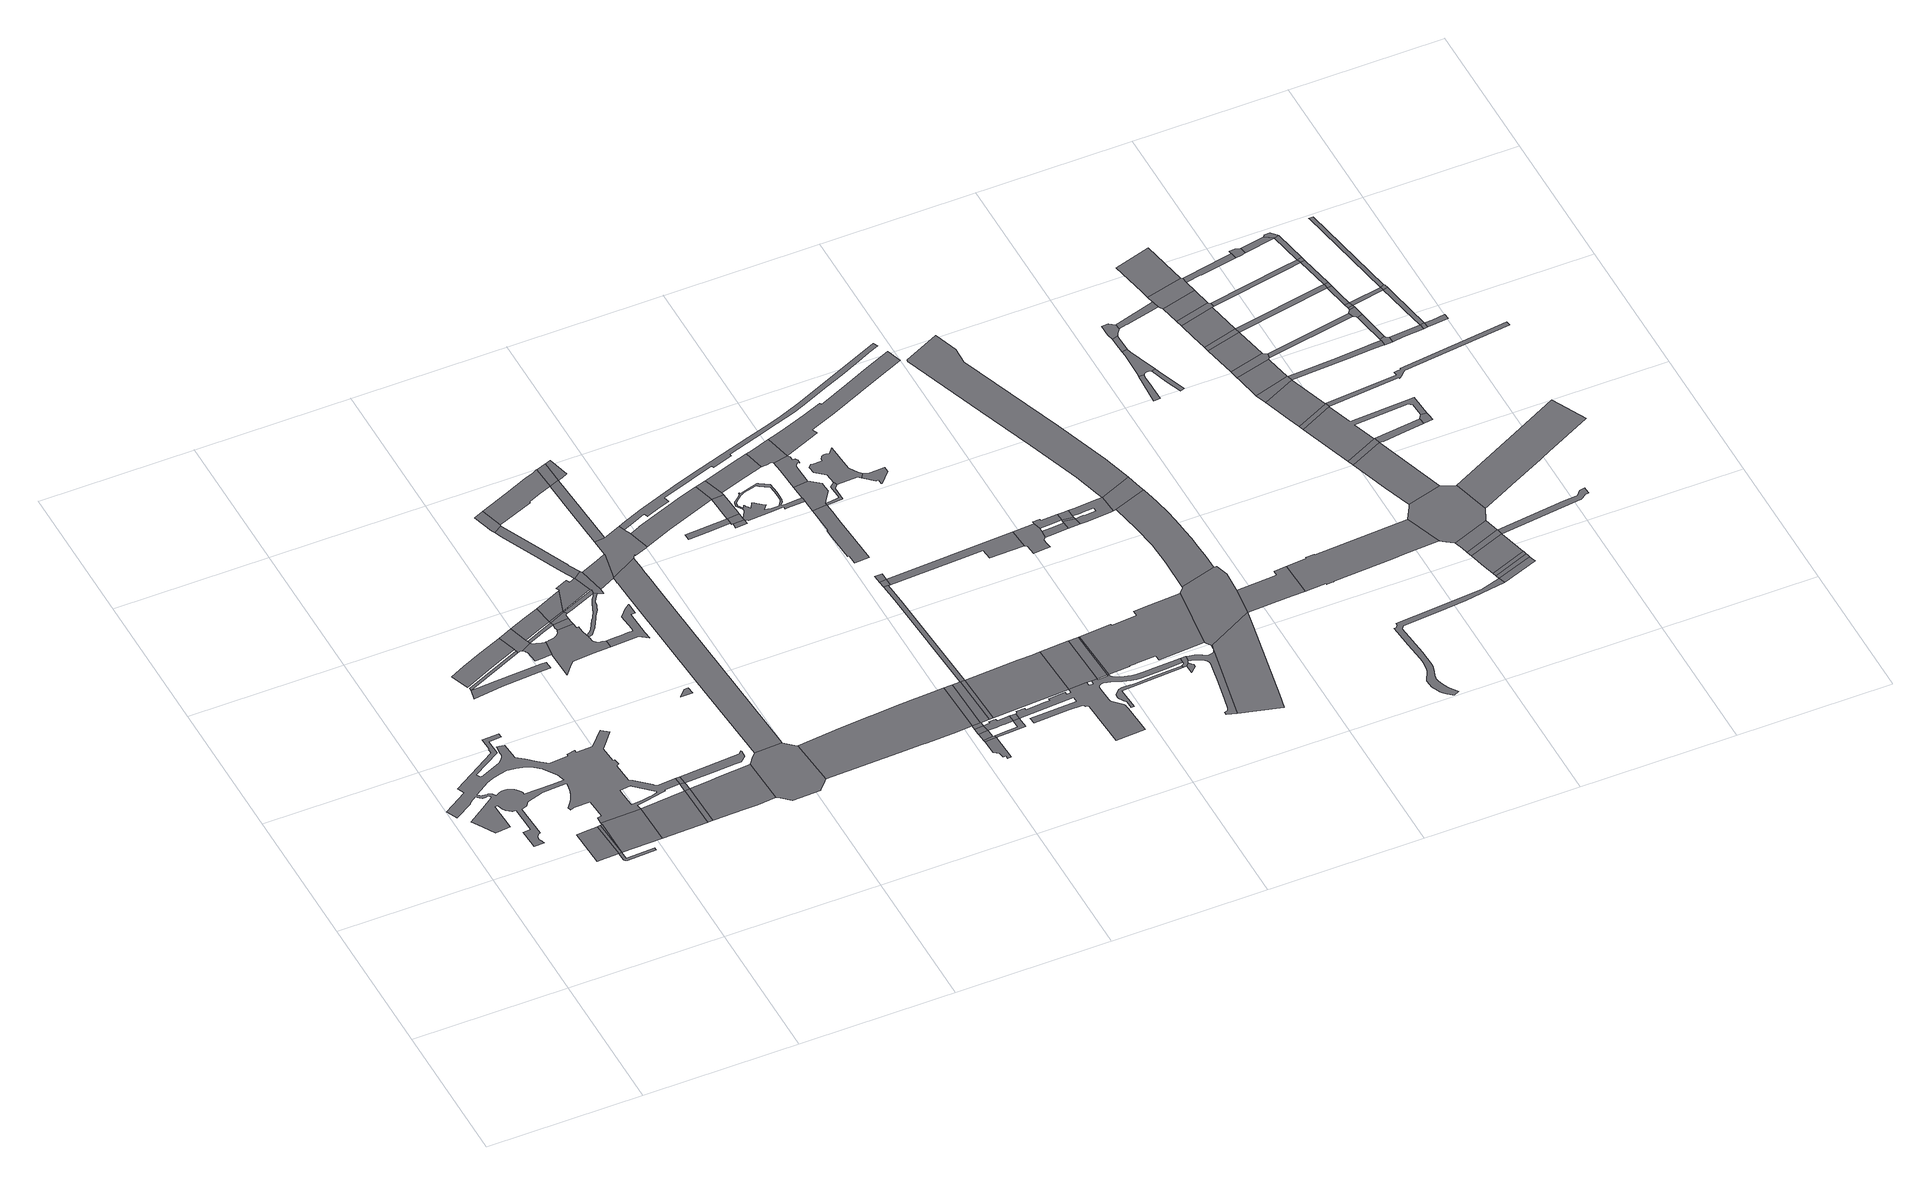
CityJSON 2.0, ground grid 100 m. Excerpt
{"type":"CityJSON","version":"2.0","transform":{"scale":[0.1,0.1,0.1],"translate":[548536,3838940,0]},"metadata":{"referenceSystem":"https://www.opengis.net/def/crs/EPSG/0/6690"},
"CityObjects":{
"road1":{"type":"Road","attributes":{"RoadStructureAttribute.sectionType":"1"},"geometry":[{"type":"MultiSurface","lod":"1","boundaries":[[[0,1,2,3,4,5,6]]]}]},
"road2":{"type":"Road","geometry":[{"type":"MultiSurface","lod":"1","boundaries":[[[7,0,6,8]]]}]},
"road3":{"type":"Road","attributes":{"RoadStructureAttribute.sectionType":"1"},"geometry":[{"type":"MultiSurface","lod":"1","boundaries":[[[9,7,8]]]}]},
"road4":{"type":"Road","geometry":[{"type":"MultiSurface","lod":"1","boundaries":[[[10,11,12,13,14,15,16,8,6]]]}]},
"road5":{"type":"Road","attributes":{"RoadStructureAttribute.sectionType":"1"},"geometry":[{"type":"MultiSurface","lod":"1","boundaries":[[[17,18,19,20,21,22,23,24,25,26,27,28,29,30,31,32,33,34,35,36,37,38,39,40,41,42,43,44,45,46,47,48,49,50,51,52,53,54,55,56,57,58,59,60,61,62,63,64,65,66,67,68,69,70,71,72,73,74,75,76,77,78,79,80,81,82,83,84,85,86,87,88,89,90,91,92,93,94,95,96,97,98,99,100,101,102,103,104,105,106,107,108,109,110,111,112,113,114,115,116,117,118,119,120,121,122,123,124,125,126,127,128,129,130,131,132,133,134,135,136,137],[138,139,140,141,142,143,144,145,146,147,148,149,150,151],[152,153,154,155,156,157,158,159,160,161,162,163,164,165,166,167,168,169,170,171,172,173,174,175,176,177,178,179,180,181,182,183,184]]]}]},
"road6":{"type":"Road","geometry":[{"type":"MultiSurface","lod":"1","boundaries":[[[130,129,9,8,185]]]}]},
"road7":{"type":"Road","attributes":{"RoadStructureAttribute.sectionType":"1"},"geometry":[{"type":"MultiSurface","lod":"1","boundaries":[[[186,187,130,185,188]]]}]},
"road8":{"type":"Road","attributes":{"RoadStructureAttribute.sectionType":"1"},"geometry":[{"type":"MultiSurface","lod":"1","boundaries":[[[189,190,191,192,193,194,195,196,197]]]}]},
"road9":{"type":"Road","geometry":[{"type":"MultiSurface","lod":"1","boundaries":[[[198,199,200,201]]]}]},
"road10":{"type":"Road","attributes":{"RoadStructureAttribute.sectionType":"1"},"geometry":[{"type":"MultiSurface","lod":"1","boundaries":[[[202,203,204,205,206,207,208,200,209]]]}]},
"road11":{"type":"Road","geometry":[{"type":"MultiSurface","lod":"1","boundaries":[[[210,186,188,211]]]}]},
"road12":{"type":"Road","geometry":[{"type":"MultiSurface","lod":"1","boundaries":[[[137,212,186,210,213,214]]]}]},
"road13":{"type":"Road","geometry":[{"type":"MultiSurface","lod":"1","boundaries":[[[215,17,137,214]]]}]},
"road14":{"type":"Road","geometry":[{"type":"MultiSurface","lod":"1","boundaries":[[[216,217,189,197,198,201,218,219,220,221,222]]]}]},
"road15":{"type":"Road","geometry":[{"type":"MultiSurface","lod":"1","boundaries":[[[223,224,225,226,227,220,219,228,229,230,231,232,233,234,235]]]}]},
"road16":{"type":"Road","attributes":{"RoadStructureAttribute.sectionType":"1"},"geometry":[{"type":"MultiSurface","lod":"1","boundaries":[[[236,237,238,239,240,210,211,241,242,243,244,245,246]]]}]},
"road17":{"type":"Road","attributes":{"RoadStructureAttribute.sectionType":"1"},"geometry":[{"type":"MultiSurface","lod":"1","boundaries":[[[247,248,249,250,251,252,253,254,215,214]]]}]},
"road18":{"type":"Road","attributes":{"RoadStructureAttribute.sectionType":"1"},"geometry":[{"type":"MultiSurface","lod":"1","boundaries":[[[255,256,216,222,257,258]]]}]},
"road19":{"type":"Road","geometry":[{"type":"MultiSurface","lod":"1","boundaries":[[[259,260,261,221,220,262,263,264]]]}]},
"road20":{"type":"Road","geometry":[{"type":"MultiSurface","lod":"1","boundaries":[[[265,266,267,268,269,270,271,272,273,274,275,276,235,234,277,278,279,280,281,282,283,284,285,286,287,288,289,290]]]}]},
"road21":{"type":"Road","attributes":{"RoadStructureAttribute.sectionType":"1"},"geometry":[{"type":"MultiSurface","lod":"1","boundaries":[[[291,292,293,264,294,295,270,269]]]}]},
"road22":{"type":"Road","attributes":{"RoadStructureAttribute.sectionType":"1"},"geometry":[{"type":"MultiSurface","lod":"1","boundaries":[[[296,258,259,297]]]}]},
"road23":{"type":"Road","geometry":[{"type":"MultiSurface","lod":"1","boundaries":[[[297,259,264,293,298,299]]]}]},
"road24":{"type":"Road","geometry":[{"type":"MultiSurface","lod":"1","boundaries":[[[300,255,258,296]]]}]},
"road25":{"type":"Road","geometry":[{"type":"MultiSurface","lod":"1","boundaries":[[[301,302,303,304,305,306,236,246,307,308,309,310,311,312,313]]]}]},
"road26":{"type":"Road","geometry":[{"type":"MultiSurface","lod":"1","boundaries":[[[314,315,316,317]]]}]},
"road27":{"type":"Road","attributes":{"RoadStructureAttribute.sectionType":"1"},"geometry":[{"type":"MultiSurface","lod":"1","boundaries":[[[318,319,320,321,322,323,324,325,326,327,328,329,330,331,332,290,289,333,334,335,336,337,338,339,340,341,342,343,344]]]}]},
"road28":{"type":"Road","geometry":[{"type":"MultiSurface","lod":"1","boundaries":[[[345,346,347,297,299,348,349,318]]]}]},
"road29":{"type":"Road","attributes":{"RoadStructureAttribute.sectionType":"1"},"geometry":[{"type":"MultiSurface","lod":"1","boundaries":[[[350,351,352,353,354,355,356,357,300,296,358,359]]]}]},
"road30":{"type":"Road","geometry":[{"type":"MultiSurface","lod":"1","boundaries":[[[360,361,362,363,364,365,366,367,368,369,370,371,372,373,282,281]]]}]},
"road31":{"type":"Road","geometry":[{"type":"MultiSurface","lod":"1","boundaries":[[[374,375,376,377,378,379,380,381]]]}]},
"road32":{"type":"Road","attributes":{"RoadStructureAttribute.sectionType":"7"},"geometry":[{"type":"MultiSurface","lod":"1","boundaries":[[[382,383,384,385,386,387,380,379,388,389,390,391,359,392]]]}]},
"road33":{"type":"Road","geometry":[{"type":"MultiSurface","lod":"1","boundaries":[[[393,392,359,358,345,318,344,394,395,396]]]}]},
"road34":{"type":"Road","attributes":{"RoadStructureAttribute.sectionType":"1"},"geometry":[{"type":"MultiSurface","lod":"1","boundaries":[[[397,398,399,400,401,402,403,404,405,406,407,408,409,304,303]]]}]},
"road35":{"type":"Road","attributes":{"RoadStructureAttribute.sectionType":"1"},"geometry":[{"type":"MultiSurface","lod":"1","boundaries":[[[410,411,412,413,396,395,404]]]}]},
"road36":{"type":"Road","attributes":{"function":"3","RoadStructureAttribute.sectionType":"1"},"geometry":[{"type":"MultiSurface","lod":"1","boundaries":[[[414,415,416,417,418,419,420,374,381,421,422,423,424,425,426,427]]]}]},
"road37":{"type":"Road","geometry":[{"type":"MultiSurface","lod":"1","boundaries":[[[428,429,430,431,410,404,403,432,433,434,435,436,437,438,439]]]}]},
"road38":{"type":"Road","geometry":[{"type":"MultiSurface","lod":"1","boundaries":[[[440,441,427,442,430,429]]]}]},
"road39":{"type":"Road","attributes":{"RoadStructureAttribute.sectionType":"1"},"geometry":[{"type":"MultiSurface","lod":"1","boundaries":[[[443,444,445,446,447,448,449,450,313,312,451,452,453,454,455]]]}]},
"road40":{"type":"Road","geometry":[{"type":"MultiSurface","lod":"1","boundaries":[[[414,427,441,456]]]}]},
"road41":{"type":"Road","attributes":{"function":"3","RoadStructureAttribute.sectionType":"1"},"geometry":[{"type":"MultiSurface","lod":"1","boundaries":[[[457,458,459,456,441,460,461,462]]]}]},
"road42":{"type":"Road","attributes":{"RoadStructureAttribute.sectionType":"1"},"geometry":[{"type":"MultiSurface","lod":"1","boundaries":[[[463,464,465,466,467,436,435,468,469,470]]]}]},
"road43":{"type":"Road","geometry":[{"type":"MultiSurface","lod":"1","boundaries":[[[471,472,473,474,475,476,477,478]]]}]},
"road44":{"type":"Road","attributes":{"RoadStructureAttribute.sectionType":"1"},"geometry":[{"type":"MultiSurface","lod":"1","boundaries":[[[479,480,481,482,483,484,485,486]]]}]},
"road45":{"type":"Road","geometry":[{"type":"MultiSurface","lod":"1","boundaries":[[[487,488,489,478,477]]]}]},
"road46":{"type":"Road","geometry":[{"type":"MultiSurface","lod":"1","boundaries":[[[490,491,492,489,488]]]}]},
"road47":{"type":"Road","geometry":[{"type":"MultiSurface","lod":"1","boundaries":[[[493,494,495,492,491]]]}]},
"road48":{"type":"Road","attributes":{"RoadStructureAttribute.sectionType":"1"},"geometry":[{"type":"MultiSurface","lod":"1","boundaries":[[[496,497,455,494,493]]]}]},
"road49":{"type":"Road","geometry":[{"type":"MultiSurface","lod":"1","boundaries":[[[498,499,443,455,497]]]}]},
"road50":{"type":"Road","attributes":{"RoadStructureAttribute.sectionType":"1"},"geometry":[{"type":"MultiSurface","lod":"1","boundaries":[[[500,498,497,501]]]}]},
"road51":{"type":"Road","attributes":{"RoadStructureAttribute.sectionType":"1"},"geometry":[{"type":"MultiSurface","lod":"1","boundaries":[[[502,503,504,505,506,507,508,509,493,491,510,511,512,513,514,515]]]}]},
"road52":{"type":"Road","geometry":[{"type":"MultiSurface","lod":"1","boundaries":[[[516,517,518,514,519,520,487,477]]]}]},
"road53":{"type":"Road","geometry":[{"type":"MultiSurface","lod":"1","boundaries":[[[521,522,523,524]]]}]},
"road54":{"type":"Road","geometry":[{"type":"MultiSurface","lod":"1","boundaries":[[[525,479,486,526,524,523,527]]]}]},
"road55":{"type":"Road","geometry":[{"type":"MultiSurface","lod":"1","boundaries":[[[528,500,501,529]]]}]},
"road56":{"type":"Road","geometry":[{"type":"MultiSurface","lod":"1","boundaries":[[[530,531,470,479,525]]]}]},
"road57":{"type":"Road","geometry":[{"type":"MultiSurface","lod":"1","boundaries":[[[532,463,470,531,533]]]}]},
"road58":{"type":"Road","geometry":[{"type":"MultiSurface","lod":"1","boundaries":[[[534,515,514,518]]]}]},
"road59":{"type":"Road","attributes":{"RoadStructureAttribute.sectionType":"1"},"geometry":[{"type":"MultiSurface","lod":"1","boundaries":[[[535,536,537,538,500,528]]]}]},
"road60":{"type":"Road","attributes":{"RoadStructureAttribute.sectionType":"1"},"geometry":[{"type":"MultiSurface","lod":"1","boundaries":[[[539,540,532,533,541,542]]]}]},
"road61":{"type":"Road","attributes":{"RoadStructureAttribute.sectionType":"1"},"geometry":[{"type":"MultiSurface","lod":"1","boundaries":[[[543,544,545,546,547,548,549,550,551,552,553,554,555,556,557,558,559,560,561,562,563,564,565,566,567,568,569,570,571,572,573,574,575,576,577,578,579,580,581,582,583,584,585,527,523],[586,587,588,589,590,591,592,593,594,595,596,597,598,599,600,601,602,603,604,605,606,607,608,609,610,611,612,613,614,615,616,617,618,619,620,621,622,623,624,625,626]]]}]},
"road62":{"type":"Road","attributes":{"RoadStructureAttribute.sectionType":"1"},"geometry":[{"type":"MultiSurface","lod":"1","boundaries":[[[627,628,629,630,528,529,631]]]}]},
"road63":{"type":"Road","geometry":[{"type":"MultiSurface","lod":"1","boundaries":[[[632,633,537,536,634]]]}]},
"road64":{"type":"Road","geometry":[{"type":"MultiSurface","lod":"1","boundaries":[[[635,636,633,632]]]}]},
"road65":{"type":"Road","attributes":{"RoadStructureAttribute.sectionType":"1"},"geometry":[{"type":"MultiSurface","lod":"1","boundaries":[[[637,638,639,640,641,642,643,644,645,646,647,648]]]}]},
"road66":{"type":"Road","geometry":[{"type":"MultiSurface","lod":"1","boundaries":[[[649,650,651,652,653,654,655,550,549,656,648,647,657]]]}]},
"road67":{"type":"Road","geometry":[{"type":"MultiSurface","lod":"1","boundaries":[[[658,659,539,542,660,661,662,663,664]]]}]},
"road68":{"type":"Road","attributes":{"RoadStructureAttribute.sectionType":"1"},"geometry":[{"type":"MultiSurface","lod":"1","boundaries":[[[665,666,667,668,669,670,671,672,664,663,673,655,654]]]}]},
"road69":{"type":"Road","geometry":[{"type":"MultiSurface","lod":"1","boundaries":[[[674,675,676,677,678,679,680,681,682,683,684,685,686,687,688,689,690,691,692,693,694,695,696,697,698,699,700,701,702,703,704,705,706,707,708,709,710,428,439]]]}]},
"road70":{"type":"Road","geometry":[{"type":"MultiSurface","lod":"1","boundaries":[[[711,712,713,714,715,716,717,718,719,720,721,722,723,724,725,726,727,728,729,730,731,732,631,733,734,735,736,737,738,739,740,741,742,743,534,518,744,745,746,747,748,749,750,751,752,753,754,755,756,757,758,759,760,761,762,763,764,765,766,767,768,769,770,771,772,773,774,775,776,777,778,779,780,781,782,783,784,785,786,787,788,789,790,791,792,793,794,795]]]}]},
"road71":{"type":"Road","geometry":[{"type":"MultiSurface","lod":"1","boundaries":[[[796,797,798,799,657,647,800,801,802,803,804]]]}]},
"road72":{"type":"Road","geometry":[{"type":"MultiSurface","lod":"1","boundaries":[[[805,627,631,732,729,728]]]}]},
"road73":{"type":"Road","attributes":{"RoadStructureAttribute.sectionType":"1"},"geometry":[{"type":"MultiSurface","lod":"1","boundaries":[[[806,632,634,807,808,809,810]]]}]},
"road74":{"type":"Road","geometry":[{"type":"MultiSurface","lod":"1","boundaries":[[[811,812,813,814,815,816,817,818,819,820,821,822,823,824,825,826,827,828,829,830,831,832,833,796,804,834,835,836]]]}]},
"road75":{"type":"Road","geometry":[{"type":"MultiSurface","lod":"1","boundaries":[[[837,805,728,725]]]}]},
"road76":{"type":"Road","geometry":[{"type":"MultiSurface","lod":"1","boundaries":[[[838,837,725,724]]]}]},
"road77":{"type":"Road","geometry":[{"type":"MultiSurface","lod":"1","boundaries":[[[839,840,841,842,843,844,845,846,847,848,849,850,851,852,853,854,855,856,857,858,859,860,861,862,863,864,865,866,867,868]]]}]},
"road78":{"type":"Road","geometry":[{"type":"MultiSurface","lod":"1","boundaries":[[[869,870,871,872,873,874,875,876,836,835]]]}]},
"road79":{"type":"Road","attributes":{"RoadStructureAttribute.sectionType":"1"},"geometry":[{"type":"MultiSurface","lod":"1","boundaries":[[[877,878,879,880,881,882,883,884,885,658,664,886,887,888,889,890,891]]]}]},
"road80":{"type":"Road","attributes":{"RoadStructureAttribute.sectionType":"1"},"geometry":[{"type":"MultiSurface","lod":"1","boundaries":[[[892,893,894,895,896,838,724,897,898,899,900,901,902,903,904,905]]]}]},
"road81":{"type":"Road","geometry":[{"type":"MultiSurface","lod":"1","boundaries":[[[906,795,794,907,908,909,910,911,839,868,912,913,914,915,916,917]]]}]},
"road82":{"type":"Road","geometry":[{"type":"MultiSurface","lod":"1","boundaries":[[[918,919,920,921,922,923,913,912]]]}]},
"road83":{"type":"Road","attributes":{"RoadStructureAttribute.sectionType":"1"},"geometry":[{"type":"MultiSurface","lod":"1","boundaries":[[[924,925,926,927,928,929,930,931,932,933,934,935,936,937,906,917,938,939,940,941,942,943,944,945,946,947,948,949,950,951,952,953,954,955]]]}]},
"road84":{"type":"Road","geometry":[{"type":"MultiSurface","lod":"1","boundaries":[[[956,957,806,810,958,959,960,961,962,963,964,965,966]]]}]},
"road85":{"type":"Road","geometry":[{"type":"MultiSurface","lod":"1","boundaries":[[[967,968,965,964,969,970]]]}]},
"road86":{"type":"Road","geometry":[{"type":"MultiSurface","lod":"1","boundaries":[[[971,972,973]]]}]},
"road87":{"type":"Road","attributes":{"RoadStructureAttribute.sectionType":"1"},"geometry":[{"type":"MultiSurface","lod":"1","boundaries":[[[974,975,976,956,966,977,978,979]]]}]},
"road88":{"type":"Road","attributes":{"RoadStructureAttribute.sectionType":"1"},"geometry":[{"type":"MultiSurface","lod":"1","boundaries":[[[980,981,982,983,971,955,984]]]}]},
"road89":{"type":"Road","geometry":[{"type":"MultiSurface","lod":"1","boundaries":[[[985,967,970,986,987]]]}]},
"road90":{"type":"Road","geometry":[{"type":"MultiSurface","lod":"1","boundaries":[[[978,985,987,988]]]}]},
"road91":{"type":"Road","geometry":[{"type":"MultiSurface","lod":"1","boundaries":[[[989,990,979,978,988,991]]]}]},
"road92":{"type":"Road","geometry":[{"type":"MultiSurface","lod":"1","boundaries":[[[992,993,994,995,996,997,905,904,998,971,983,999]]]}]},
"road93":{"type":"Road","attributes":{"RoadStructureAttribute.sectionType":"1"},"geometry":[{"type":"MultiSurface","lod":"1","boundaries":[[[1000,1001,1002,1003,989,991,1004,1005,1006,1007,1008,1009,1010,987,986,1011,1012,1013,1014]]]}]},
"road94":{"type":"Road","attributes":{"RoadStructureAttribute.sectionType":"1"},"geometry":[{"type":"MultiSurface","lod":"1","boundaries":[[[1015,1016,1017,1018,1019,1020,1021,1022,1023,1024,1025,1026,1027,1028,1029,996,995]]]}]},
"road95":{"type":"Road","attributes":{"RoadStructureAttribute.sectionType":"1"},"geometry":[{"type":"MultiSurface","lod":"1","boundaries":[[[1030,1031,1032,1033,1034,1035,1036,1037,1038,1039,1040,1041,1000,1042]]]}]},
"road96":{"type":"Road","geometry":[{"type":"MultiSurface","lod":"1","boundaries":[[[1043,1044,1042,1000,1014,1025,1024]]]}]},
"road97":{"type":"Road","attributes":{"RoadStructureAttribute.sectionType":"6"},"geometry":[{"type":"MultiSurface","lod":"1","boundaries":[[[1045,1046,1047,1048,999,983,1049,1050,1051]]]}]},
"road98":{"type":"Road","attributes":{"RoadStructureAttribute.sectionType":"1"},"geometry":[{"type":"MultiSurface","lod":"1","boundaries":[[[1052,1053,1054,1055,1056,1057,1058,1059,1060,1061,1062,1063,1064,1065,1066,1067,1068,1069,1070,1071,1072,1073,1074,1075,1076,1077,1078,1079,1080,1081,1082,1083,1084,1085,1086,1087,1088,1089,1090]]]}]},
"road99":{"type":"Road","attributes":{"RoadStructureAttribute.sectionType":"1"},"geometry":[{"type":"MultiSurface","lod":"1","boundaries":[[[1091,1092,1093,1094,1095,1096,1097,1098,1099,1100,1101,1102,1103,1104,1105,1106,1107,1108,1109,1110,1045,1051]]]}]},
"road100":{"type":"Road","attributes":{"RoadStructureAttribute.sectionType":"1"},"geometry":[{"type":"MultiSurface","lod":"1","boundaries":[[[1111,1112,1113,1114,1115,1116,1117]]]}]},
"road101":{"type":"Road","geometry":[{"type":"MultiSurface","lod":"1","boundaries":[[[1118,1119,1120,1121,1122,1123,1111,1117,1124,1125,1126,1127,1128,1129,1130]]]}]},
"road102":{"type":"Road","attributes":{"RoadStructureAttribute.sectionType":"1"},"geometry":[{"type":"MultiSurface","lod":"1","boundaries":[[[1131,1132,1133,1134,1121,1120]]]}]},
"road103":{"type":"Road","attributes":{"RoadStructureAttribute.sectionType":"1"},"geometry":[{"type":"MultiSurface","lod":"1","boundaries":[[[1135,1136,1137,1138,1130,1129]]]}]},
"road104":{"type":"Road","geometry":[{"type":"MultiSurface","lod":"1","boundaries":[[[1139,1140,1133,1132,1141,1142,1143,1144]]]}]},
"road105":{"type":"Road","attributes":{"RoadStructureAttribute.sectionType":"1"},"geometry":[{"type":"MultiSurface","lod":"1","boundaries":[[[1145,1146,1143,1142,1147,1148,1149,1150]]]}]},
"road106":{"type":"Road","geometry":[{"type":"MultiSurface","lod":"1","boundaries":[[[1151,1152,1153,1154,1155]]]}]},
"road107":{"type":"Road","attributes":{"RoadStructureAttribute.sectionType":"1"},"geometry":[{"type":"MultiSurface","lod":"1","boundaries":[[[1156,1157,1155,1154,1158,1159,1160]]]}]},
"road108":{"type":"Road","attributes":{"RoadStructureAttribute.sectionType":"1"},"geometry":[{"type":"MultiSurface","lod":"1","boundaries":[[[1161,1162,1163,1164,1165,1153,1152]]]}]},
"road109":{"type":"Road","geometry":[{"type":"MultiSurface","lod":"1","boundaries":[[[1166,1160,1159,1167,1168]]]}]},
"road110":{"type":"Road","geometry":[{"type":"MultiSurface","lod":"1","boundaries":[[[1169,1052,1090,1170]]]}]},
"road111":{"type":"Road","attributes":{"RoadStructureAttribute.sectionType":"1"},"geometry":[{"type":"MultiSurface","lod":"1","boundaries":[[[1171,1172,1173,1052,1169]]]}]},
"road112":{"type":"Road","geometry":[{"type":"MultiSurface","lod":"1","boundaries":[[[1174,1175,1176,1173,1172]]]}]},
"road113":{"type":"Road","attributes":{"RoadStructureAttribute.sectionType":"1"},"geometry":[{"type":"MultiSurface","lod":"1","boundaries":[[[1177,1178,1179,1180,1181,1176,1175]]]}]},
"road114":{"type":"Road","geometry":[{"type":"MultiSurface","lod":"1","boundaries":[[[1182,1183,1184,1185,1186]]]}]},
"road115":{"type":"Road","geometry":[{"type":"MultiSurface","lod":"1","boundaries":[[[1187,1188,1189,1180,1179]]]}]},
"road116":{"type":"Road","geometry":[{"type":"MultiSurface","lod":"1","boundaries":[[[1190,1191,1192,1106,1105,1193,1194,1195,1196,1197,1198,1199,1200,1201]]]}]},
"road117":{"type":"Road","attributes":{"RoadStructureAttribute.sectionType":"1"},"geometry":[{"type":"MultiSurface","lod":"1","boundaries":[[[1195,1194,1202,1189,1188]]]}]},
"road118":{"type":"Road","geometry":[{"type":"MultiSurface","lod":"1","boundaries":[[[1203,1204,1205,1206,1164,1163,1207,1208,1209,1210]]]}]},
"road119":{"type":"Road","attributes":{"RoadStructureAttribute.sectionType":"1"},"geometry":[{"type":"MultiSurface","lod":"1","boundaries":[[[1211,1212,1213,1206,1205]]]}]},
"road120":{"type":"Road","attributes":{"RoadStructureAttribute.sectionType":"1"},"geometry":[{"type":"MultiSurface","lod":"1","boundaries":[[[1186,1185,1214,1191,1190]]]}]},
"road121":{"type":"Road","geometry":[{"type":"MultiSurface","lod":"1","boundaries":[[[1215,1216,1213,1212]]]}]},
"road122":{"type":"Road","attributes":{"RoadStructureAttribute.sectionType":"1"},"geometry":[{"type":"MultiSurface","lod":"1","boundaries":[[[1217,1218,1219,1216,1215]]]}]},
"road123":{"type":"Road","geometry":[{"type":"MultiSurface","lod":"1","boundaries":[[[1220,1221,1222,1223,1218,1217,1224,1225]]]}]},
"road124":{"type":"Road","attributes":{"RoadStructureAttribute.sectionType":"1"},"geometry":[{"type":"MultiSurface","lod":"1","boundaries":[[[1226,1227,1223,1222]]]}]},
"road125":{"type":"Road","geometry":[{"type":"MultiSurface","lod":"1","boundaries":[[[1228,1229,1230,1145,1150,1227,1226,1231,1232,1233]]]}]},
"road126":{"type":"Road","attributes":{"RoadStructureAttribute.sectionType":"1"},"geometry":[{"type":"MultiSurface","lod":"1","boundaries":[[[1234,1235,1236,1230,1229]]]}]},
"road127":{"type":"Road","attributes":{"RoadStructureAttribute.sectionType":"1"},"geometry":[{"type":"MultiSurface","lod":"1","boundaries":[[[1237,1238,1239,1240,1241,1242,1243,1244,1245,1168,1167,1246,1184,1183,1247,1248,1249,1250,1251,1252,1253]]]}]},
"road128":{"type":"Road","attributes":{"RoadStructureAttribute.sectionType":"1"},"geometry":[{"type":"MultiSurface","lod":"1","boundaries":[[[1254,1182,1186,1255,1256,1257]]]}]},
"road129":{"type":"Road","attributes":{"RoadStructureAttribute.sectionType":"1"},"geometry":[{"type":"MultiSurface","lod":"1","boundaries":[[[1258,1259,1260,1261,1233,1232,1262,1263,1264,1265]]]}]},
"road130":{"type":"Road","attributes":{"RoadStructureAttribute.sectionType":"1"},"geometry":[{"type":"MultiSurface","lod":"1","boundaries":[[[1266,1267,1268,1269,1270,1151,1155,1271,1272,1273,1274]]]}]},
"road131":{"type":"Road","attributes":{"RoadStructureAttribute.sectionType":"1"},"geometry":[{"type":"MultiSurface","lod":"1","boundaries":[[[1275,1210,1209,1276]]]}]},
"road132":{"type":"Road","attributes":{"RoadStructureAttribute.sectionType":"1"},"geometry":[{"type":"MultiSurface","lod":"1","boundaries":[[[1277,1278,1279,1280,1281,1282,1283,1284,1285,1286,1287,1288,1187,1179]]]}]},
"road133":{"type":"Road","geometry":[{"type":"MultiSurface","lod":"1","boundaries":[[[1252,1289,1290,1254,1257,1291,1292,1293,1253]]]}]},
"road134":{"type":"Road","attributes":{"RoadStructureAttribute.sectionType":"1"},"geometry":[{"type":"MultiSurface","lod":"1","boundaries":[[[1294,1295,1215,1212,1296]]]}]},
"road135":{"type":"Road","attributes":{"RoadStructureAttribute.sectionType":"1"},"geometry":[{"type":"MultiSurface","lod":"1","boundaries":[[[1297,1298,1225,1224,1299,1300]]]}]},
"road136":{"type":"Road","geometry":[{"type":"MultiSurface","lod":"1","boundaries":[[[1301,1302,1258,1265,1303,1304,1305]]]}]},
"road137":{"type":"Road","attributes":{"RoadStructureAttribute.sectionType":"1"},"geometry":[{"type":"MultiSurface","lod":"1","boundaries":[[[1306,1307,1201,1200,1308,1309,1310,1311,1312,1313,1314]]]}]},
"road138":{"type":"Road","attributes":{"RoadStructureAttribute.sectionType":"1"},"geometry":[{"type":"MultiSurface","lod":"1","boundaries":[[[1315,1305,1304,1316,1317]]]}]},
"road139":{"type":"Road","attributes":{"RoadStructureAttribute.sectionType":"1"},"geometry":[{"type":"MultiSurface","lod":"1","boundaries":[[[1318,1319,1320,1321,1322,1323,1324,1166,1168,1325,1326,1327,1328,1329,1330,1331,1332]]]}]},
"road140":{"type":"Road","geometry":[{"type":"MultiSurface","lod":"1","boundaries":[[[1333,1334,1335,1266,1274,1336,1337]]]}]},
"road141":{"type":"Road","attributes":{"RoadStructureAttribute.sectionType":"1"},"geometry":[{"type":"MultiSurface","lod":"1","boundaries":[[[1338,1339,1340,1341,1342,1343,1344,1335,1334]]]}]},
"road142":{"type":"Road","geometry":[{"type":"MultiSurface","lod":"1","boundaries":[[[1345,1346,1347,1348,1275,1276,1349,1350,1342,1341]]]}]},
"road143":{"type":"Road","attributes":{"RoadStructureAttribute.sectionType":"1"},"geometry":[{"type":"MultiSurface","lod":"1","boundaries":[[[1351,1352,1346,1345]]]}]},
"road144":{"type":"Road","geometry":[{"type":"MultiSurface","lod":"1","boundaries":[[[1353,1354,1352,1351]]]}]},
"road145":{"type":"Road","attributes":{"RoadStructureAttribute.sectionType":"1"},"geometry":[{"type":"MultiSurface","lod":"1","boundaries":[[[1355,1356,1296,1354,1353]]]}]},
"road146":{"type":"Road","geometry":[{"type":"MultiSurface","lod":"1","boundaries":[[[1357,1294,1296,1356]]]}]},
"road147":{"type":"Road","attributes":{"RoadStructureAttribute.sectionType":"1"},"geometry":[{"type":"MultiSurface","lod":"1","boundaries":[[[1358,1300,1294,1357]]]}]},
"road148":{"type":"Road","geometry":[{"type":"MultiSurface","lod":"1","boundaries":[[[1359,1297,1300,1358]]]}]},
"road149":{"type":"Road","geometry":[{"type":"MultiSurface","lod":"1","boundaries":[[[1360,1361,1362,1363,1315,1317,1364,1365]]]}]},
"road150":{"type":"Road","attributes":{"RoadStructureAttribute.sectionType":"1"},"geometry":[{"type":"MultiSurface","lod":"1","boundaries":[[[1364,1317,1297,1359]]]}]},
"road151":{"type":"Road","attributes":{"RoadStructureAttribute.sectionType":"1"},"geometry":[{"type":"MultiSurface","lod":"1","boundaries":[[[1366,1367,1368,1337,1336,1369,1370]]]}]},
"road152":{"type":"Road","attributes":{"RoadStructureAttribute.sectionType":"1"},"geometry":[{"type":"MultiSurface","lod":"1","boundaries":[[[1371,1372,1353,1351,1373,1374]]]}]},
"road153":{"type":"Road","geometry":[{"type":"MultiSurface","lod":"1","boundaries":[[[1375,1366,1370,1376]]]}]},
"road154":{"type":"Road","attributes":{"RoadStructureAttribute.sectionType":"1"},"geometry":[{"type":"MultiSurface","lod":"1","boundaries":[[[1377,1378,1379,1374,1380,1381,1366,1375]]]}]},
"road155":{"type":"Road","geometry":[{"type":"MultiSurface","lod":"1","boundaries":[[[1382,1371,1374,1379,1383]]]}]},
"road156":{"type":"Road","attributes":{"RoadStructureAttribute.sectionType":"1"},"geometry":[{"type":"MultiSurface","lod":"1","boundaries":[[[1384,1385,1386,1375,1376,1387,1388]]]}]},
"road157":{"type":"Road","attributes":{"RoadStructureAttribute.sectionType":"1"},"geometry":[{"type":"MultiSurface","lod":"1","boundaries":[[[1389,1390,1391,1371,1382]]]}]}
},
"vertices":[
[735,1146,0],[656,1139,0],[600,1135,0],[610,883,0],[663,885,0],[728,889,0],[751,890,0],
[755,1148,0],[771,890,0],
[769,1149,0],
[754,827,0],[760,820,0],[772,815,0],[959,824,0],[957,842,0],[779,833,0],[774,835,0],
[1315,1316,0],[1202,1309,0],[1182,1322,0],[1179,1329,0],[1087,1408,0],[1068,1424,0],[1066,1425,0],[1057,1558,0],[1075,1565,0],[1067,1608,0],[1054,1608,0],[1048,1718,0],[1093,1770,0],[1143,1830,0],[1100,1866,0],[1098,1867,0],[1003,1765,0],[895,1761,0],[895,1779,0],[840,1768,0],[840,1753,0],[715,1742,0],[657,1791,0],[603,1840,0],[602,1841,0],[557,1875,0],[548,1993,0],[500,2000,0],[496,1955,0],[494,1922,0],[490,1914,0],[479,1892,0],[454,1872,0],[330,1816,0],[320,1813,0],[315,1813,0],[307,1815,0],[295,1833,0],[291,1838,0],[481,1954,0],[477,2059,0],[561,2063,0],[559,2095,0],[450,2089,0],[455,2002,0],[448,1997,0],[451,1967,0],[144,1778,0],[158,1756,0],[156,1755,0],[165,1732,0],[6,1631,0],[37,1560,0],[154,1631,0],[164,1646,0],[206,1674,0],[219,1664,0],[226,1655,0],[241,1647,0],[262,1645,0],[279,1648,0],[287,1643,0],[292,1635,0],[289,1628,0],[225,1582,0],[207,1570,0],[98,1496,0],[122,1456,0],[184,1354,0],[265,1359,0],[282,1360,0],[281,1381,0],[273,1546,0],[272,1550,0],[281,1551,0],[295,1553,0],[300,1528,0],[308,1510,0],[318,1495,0],[333,1483,0],[349,1474,0],[351,1473,0],[373,1469,0],[380,1291,0],[330,1288,0],[336,1153,0],[401,1156,0],[394,1176,0],[386,1196,0],[388,1216,0],[401,1234,0],[418,1242,0],[406,1466,0],[426,1472,0],[443,1479,0],[455,1494,0],[465,1507,0],[577,1541,0],[697,1548,0],[732,1550,0],[731,1524,0],[730,1515,0],[723,1482,0],[713,1452,0],[694,1417,0],[676,1389,0],[652,1361,0],[659,1339,0],[684,1349,0],[787,1350,0],[798,1215,0],[768,1210,0],[769,1166,0],[1028,1173,0],[1021,1208,0],[1091,1221,0],[1138,1231,0],[1220,1247,0],[1220,1257,0],[1244,1258,0],[1318,1263,0],[1074,1354,0],[1158,1275,0],[1170,1264,0],[1170,1256,0],[1128,1246,0],[1120,1245,0],[1084,1239,0],[1063,1235,0],[995,1230,0],[995,1238,0],[988,1344,0],[987,1365,0],[1057,1370,0],[1064,1363,0],[686,1679,0],[714,1637,0],[730,1582,0],[651,1580,0],[475,1575,0],[475,1589,0],[467,1604,0],[456,1619,0],[449,1627,0],[432,1642,0],[414,1649,0],[386,1656,0],[366,1653,0],[344,1648,0],[322,1635,0],[309,1653,0],[299,1665,0],[289,1668,0],[279,1665,0],[264,1665,0],[249,1670,0],[236,1675,0],[226,1687,0],[323,1750,0],[370,1771,0],[423,1786,0],[470,1794,0],[497,1792,0],[525,1790,0],[564,1779,0],[575,1775,0],[620,1753,0],[658,1719,0],
[1033,897,0],
[1321,1200,0],[1051,1175,0],[1327,905,0],
[907,2816,0],[751,2748,0],[620,2690,0],[520,2641,0],[565,2523,0],[614,2546,0],[762,2613,0],[935,2688,0],[944,2692,0],
[949,2679,0],[573,2510,0],[573,2490,0],[951,2659,0],
[748,2442,0],[996,2458,0],[1068,2462,0],[1065,2517,0],[1033,2516,0],[735,2499,0],[618,2493,0],[556,2420,0],
[1354,1203,0],[1360,905,0],
[1319,1244,0],[1351,1238,0],[1350,1258,0],
[1347,1318,0],
[1000,2857,0],[951,2835,0],[966,2666,0],[981,2662,0],[1048,2702,0],[1043,2722,0],[1037,2733,0],
[1132,2671,0],[1094,2680,0],[1081,2683,0],[1058,2690,0],[1051,2697,0],[994,2652,0],[996,2648,0],[1004,2632,0],[1007,2599,0],[1012,2554,0],[1059,2557,0],[1121,2561,0],[1134,2671,0],
[1757,1237,0],[1555,1220,0],[1502,1216,0],[1396,1207,0],[1391,1206,0],[1397,906,0],[1414,907,0],[1510,909,0],[1565,911,0],[1651,913,0],[1773,924,0],
[1501,1265,0],[1553,1268,0],[1680,1277,0],[1722,1279,0],[1759,1312,0],[1759,1355,0],[1756,1362,0],[1739,1342,0],
[1208,2945,0],[1113,2906,0],[1146,2782,0],[1225,2816,0],
[1232,2804,0],[1154,2770,0],[1103,2748,0],[1126,2735,0],[1157,2748,0],[1235,2782,0],
[1364,2660,0],[1361,2685,0],[1361,2703,0],[1346,2700,0],[1344,2740,0],[1238,2732,0],[1231,2711,0],[1216,2696,0],[1193,2681,0],[1174,2676,0],[1157,2674,0],[1154,2673,0],[1129,2369,0],[1171,2421,0],[1206,2459,0],[1347,2467,0],[1457,2473,0],[1455,2531,0],[1432,2534,0],[1412,2536,0],[1395,2548,0],[1382,2563,0],[1378,2593,0],[1377,2600,0],[1380,2601,0],[1372,2623,0],
[1343,2755,0],[1342,2761,0],[1337,2795,0],[1235,2757,0],[1238,2735,0],
[1334,2863,0],[1339,2855,0],
[1337,2828,0],[1349,2833,0],
[1389,3027,0],
[2055,1272,0],[2045,1280,0],[2001,1322,0],[1821,1311,0],[1792,1278,0],[1772,1255,0],[1794,906,0],[1850,858,0],[2031,864,0],[2033,866,0],[2084,924,0],[2098,940,0],[2072,1258,0],
[1640,1921,0],[1716,1922,0],[1710,1969,0],[1685,1969,0],
[1559,2922,0],[1546,2897,0],[1531,2877,0],[1514,2844,0],[1502,2812,0],[1500,2806,0],[1490,2779,0],[1473,2746,0],[1466,2736,0],[1453,2719,0],[1436,2691,0],[1416,2656,0],[1396,2636,0],[1387,2629,0],[1382,2626,0],[1402,2608,0],[1419,2628,0],[1441,2656,0],[1463,2694,0],[1479,2722,0],[1490,2742,0],[1517,2784,0],[1530,2816,0],[1532,2822,0],[1539,2852,0],[1554,2877,0],[1579,2912,0],
[1561,2950,0],[1413,2886,0],[1406,2884,0],[1410,2859,0],[1415,2861,0],
[1509,3079,0],[1506,3078,0],[1475,3064,0],[1471,3074,0],[1466,3086,0],[1385,3051,0],[1390,3039,0],[1394,3029,0],[1555,2960,0],[1516,3082,0],
[1640,2483,0],[1691,2444,0],[1687,2499,0],[1676,2668,0],[1706,2671,0],[1703,2751,0],[1668,2723,0],[1623,2673,0],[1631,2559,0],[1632,2538,0],[1598,2538,0],[1552,2535,0],[1525,2534,0],[1487,2532,0],
[1279,3815,0],[1215,3789,0],[1256,3645,0],[1258,3640,0],[1259,3638,0],[1264,3627,0],[1321,3663,0],[1321,3669,0],
[1533,3190,0],[1529,3193,0],[1528,3196,0],[1531,3197,0],[1424,3434,0],[1325,3652,0],[1283,3584,0],[1360,3415,0],[1363,3409,0],[1473,3167,0],[1568,3121,0],
[1575,3109,0],[1613,2894,0],[1611,2933,0],[1576,3107,0],
[2000,1323,0],[1914,2776,0],[1906,2911,0],[1904,2947,0],[1904,2953,0],[1901,2997,0],[1896,3087,0],[1721,2985,0],[1723,2942,0],[1724,2939,0],[1726,2902,0],[1734,2764,0],[1778,1987,0],
[1760,3189,0],[1753,3186,0],[1698,3162,0],[1638,3136,0],
[1712,3996,0],[1708,3995,0],[1705,3993,0],[1704,3993,0],[1681,3984,0],[1620,3958,0],[1468,3894,0],[1557,3763,0],[1560,3772,0],[1561,3773,0],[1582,3781,0],[1643,3808,0],[1714,3836,0],[1722,3838,0],
[1937,3365,0],[1818,3312,0],[1753,3307,0],[1754,3284,0],[1914,3118,0],[1917,3101,0],[1999,3135,0],[2009,3139,0],[1969,3279,0],[1968,3282,0],[1960,3300,0],[1949,3324,0],
[1802,3583,0],[1786,3863,0],[1738,3557,0],
[3041,1332,0],[2922,1327,0],[2833,1323,0],[2763,1320,0],[2570,1304,0],[2552,1302,0],[2551,1302,0],[2328,1283,0],[2573,954,0],[2726,958,0],[2759,959,0],[2953,969,0],[3052,975,0],
[1776,4020,0],
[1815,4034,0],[1784,4022,0],[1777,4020,0],[1793,3866,0],[1814,3874,0],[1853,3890,0],
[2477,3472,0],[2368,3436,0],[2062,3322,0],[2040,3312,0],[2040,3310,0],[2188,3214,0],[2407,3298,0],[2515,3337,0],
[3067,723,0],[3098,698,0],[3101,663,0],[3121,663,0],[3121,641,0],[3146,644,0],[3136,829,0],[3062,822,0],
[2526,3151,0],[2514,3150,0],[2250,3135,0],[2251,3090,0],[2260,3091,0],[2373,3098,0],[2516,3108,0],[2528,3109,0],
[3136,844,0],[3121,843,0],[3061,838,0],
[3119,894,0],[3118,901,0],[3057,896,0],
[3110,948,0],[3054,944,0],[3056,906,0],
[3110,976,0],[3107,979,0],
[3096,1335,0],[3079,1334,0],
[3150,1338,0],[3164,982,0],
[3269,956,0],[3257,955,0],[3203,952,0],[3200,967,0],[3186,966,0],[3155,964,0],[3158,951,0],[3134,950,0],[3177,904,0],[3197,905,0],[3223,907,0],[3227,907,0],[3286,910,0],[3283,957,0],
[3209,833,0],[3331,840,0],[3325,915,0],[3286,855,0],[3207,849,0],
[2538,3063,0],[2612,3067,0],[2610,3101,0],[2538,3099,0],
[2606,3159,0],[2529,3099,0],[2609,3117,0],
[3179,1339,0],[3193,983,0],
[2605,3176,0],[2593,3342,0],
[2549,3495,0],[2592,3363,0],
[3323,960,0],
[3136,2081,0],[3125,2247,0],[3095,2245,0],[3104,2120,0],
[2860,3595,0],[2755,3561,0],[2773,3424,0],[2890,3458,0],
[2632,3086,0],[2796,3096,0],[2862,3100,0],[2863,3082,0],[2878,3083,0],[2986,3089,0],[2995,3089,0],[2993,3123,0],[2964,3122,0],[2939,3120,0],[2880,3116,0],[2853,3118,0],[2864,3132,0],[2873,3144,0],[2878,3160,0],[2879,3164,0],[2879,3170,0],[2881,3189,0],[2880,3232,0],[2873,3304,0],[2815,3342,0],[2809,3345,0],[2804,3344,0],[2793,3340,0],[2735,3323,0],[2726,3320,0],[2694,3310,0],[2687,3312,0],[2684,3319,0],[2677,3317,0],[2680,3305,0],[2670,3296,0],[2656,3282,0],[2636,3267,0],[2631,3264,0],[2626,3260,0],[2622,3252,0],[2618,3229,0],[2619,3223,0],[2641,3188,0],[2644,3183,0],[2644,3172,0],[2619,3127,0],[2807,3321,0],[2864,3282,0],[2868,3242,0],[2870,3201,0],[2870,3180,0],[2869,3175,0],[2868,3167,0],[2867,3163,0],[2861,3148,0],[2840,3120,0],[2793,3122,0],[2791,3122,0],[2756,3130,0],[2783,3163,0],[2783,3164,0],[2762,3175,0],[2734,3195,0],[2716,3213,0],[2712,3217,0],[2708,3210,0],[2688,3177,0],[2682,3184,0],[2677,3189,0],[2671,3198,0],[2665,3216,0],[2659,3216,0],[2650,3195,0],[2636,3216,0],[2632,3223,0],[2630,3228,0],[2630,3236,0],[2632,3245,0],[2639,3257,0],[2683,3292,0],[2695,3300,0],[2713,3309,0],[2730,3313,0],[2738,3315,0],[2790,3328,0],[2795,3329,0],[2799,3327,0],
[3671,1366,0],[3625,1364,0],[3533,1360,0],[3403,1351,0],[3687,1011,0],
[3134,2296,0],[3091,2293,0],[3136,2248,0],
[3134,2350,0],[3087,2348,0],
[3009,2812,0],[3003,2813,0],[3006,2749,0],[3016,2567,0],[3027,2567,0],[3031,2502,0],[3125,2507,0],[3113,2683,0],[3104,2843,0],[3098,2945,0],[3095,3008,0],[3000,3001,0],
[3104,3042,0],[3154,3111,0],[3151,3146,0],[3150,3183,0],[3093,3230,0],[3080,3235,0],[2986,3226,0],[2996,3082,0],[3092,3025,0],
[3027,3649,0],[2903,3609,0],[2928,3463,0],[2935,3464,0],[2959,3467,0],[2972,3460,0],[3065,3477,0],
[3074,3377,0],[3081,3387,0],[3098,3403,0],[3106,3396,0],[3106,3423,0],[3095,3435,0],[3076,3435,0],[3077,3463,0],[2976,3387,0],
[2022,3354,0],[2044,3365,0],[2111,3395,0],[2121,3369,0],[2141,3376,0],[2201,3399,0],[2283,3429,0],[2273,3467,0],[2485,3539,0],[2637,3590,0],[2642,3575,0],[2774,3619,0],[2771,3632,0],[2963,3694,0],[3130,3748,0],[3259,3789,0],[3344,3825,0],[3526,3904,0],[3645,3955,0],[3760,4006,0],[3864,4055,0],[3882,4063,0],[3935,4086,0],[3921,4115,0],[3655,3998,0],[3374,3873,0],[3314,3850,0],[3239,3819,0],[3179,3798,0],[3055,3755,0],[2930,3716,0],[2738,3656,0],[2574,3602,0],[2407,3546,0],[2265,3494,0],[2106,3435,0],[1966,3379,0],
[4293,964,0],[4210,959,0],[4167,957,0],[4132,956,0],[4095,957,0],[4069,958,0],[4005,977,0],[3969,994,0],[3963,998,0],[3958,1001,0],[3955,1004,0],[3952,1009,0],[3950,1016,0],[3950,1026,0],[3941,1025,0],[3942,1014,0],[3874,1011,0],[3875,1021,0],[3838,1019,0],[3840,991,0],[3805,990,0],[3805,1018,0],[3690,984,0],[3660,979,0],[3657,996,0],[3550,990,0],[3550,973,0],[3512,972,0],[3465,969,0],[3392,964,0],[3390,979,0],[3335,976,0],[3335,961,0],[3685,939,0],[3686,902,0],[3383,886,0],[3386,843,0],[3614,856,0],[3702,856,0],[3706,854,0],[3709,851,0],[3711,848,0],[3715,840,0],[3725,841,0],[3732,831,0],[3751,509,0],[3941,518,0],[3940,548,0],[3935,620,0],[3933,647,0],[3929,718,0],[3926,741,0],[3926,748,0],[3924,755,0],[3920,762,0],[3913,769,0],[3869,813,0],[3866,816,0],[3863,821,0],[3861,826,0],[3859,835,0],[3854,933,0],[3854,939,0],[3855,947,0],[3857,954,0],[3860,960,0],[3863,964,0],[3867,967,0],[3872,969,0],[3878,971,0],[3883,973,0],[3891,973,0],[3900,973,0],[3914,969,0],[3934,963,0],[3995,938,0],[4045,923,0],[4078,918,0],[4101,915,0],[4146,918,0],[4259,923,0],[4371,931,0],[4377,931,0],[4380,931,0],[4379,967,0],
[3213,3161,0],[3181,3134,0],[3185,3034,0],[3128,3028,0],[3108,3008,0],[3158,3011,0],[3200,3014,0],[3199,3112,0],[3225,3139,0],
[3859,1378,0],
[3967,2343,0],[3615,2268,0],[3744,2275,0],[3751,2201,0],[3975,2207,0],
[3373,3185,0],[3340,3238,0],[3327,3427,0],[3298,3392,0],[3278,3397,0],[3268,3397,0],[3262,3396,0],[3258,3395,0],[3254,3393,0],[3249,3391,0],[3245,3388,0],[3242,3385,0],[3239,3381,0],[3235,3376,0],[3232,3370,0],[3231,3364,0],[3230,3355,0],[3165,3352,0],[3157,3357,0],[3139,3338,0],[3145,3286,0],[3205,3234,0],[3210,3201,0],[3357,3143,0],[3374,3128,0],[3393,3161,0],
[3925,1382,0],
[3934,1383,0],
[4361,909,0],[4343,905,0],[4248,902,0],[4175,897,0],[4118,892,0],[4059,891,0],[4040,891,0],[4025,891,0],[4013,891,0],[4001,892,0],[3993,892,0],[3984,892,0],[3975,892,0],[3966,890,0],[3957,888,0],[3949,885,0],[3941,879,0],[3918,853,0],[3914,841,0],[3913,828,0],[3914,817,0],[3933,792,0],[3936,787,0],[3940,783,0],[3944,778,0],[3947,769,0],[3948,719,0],[3968,721,0],[3960,868,0],[4362,891,0],
[3441,3069,0],[3455,3070,0],[3456,3035,0],[3462,3034,0],[3534,3112,0],[3533,3150,0],[3443,3144,0],[3421,3146,0],
[3968,4020,0],[3797,3946,0],[3639,3876,0],[3533,3828,0],[3432,3783,0],[3427,3796,0],[3304,3746,0],[3160,3695,0],[3056,3658,0],[3304,3577,0],[3291,3614,0],[3326,3627,0],[3470,3686,0],[3786,3827,0],[3998,3919,0],
[4374,1444,0],[4308,1439,0],[4309,1402,0],[4143,1390,0],[4142,1396,0],[4088,1033,0],[4089,1037,0],[4126,1040,0],[4129,1040,0],[4262,1050,0],[4262,1049,0],[4266,1010,0],[4562,1028,0],[4617,1461,0],
[4415,968,0],[4382,929,0],[4382,926,0],[4381,922,0],[4379,918,0],[4372,913,0],[4388,893,0],[4406,914,0],[4406,918,0],[4406,921,0],[4408,925,0],[4414,928,0],
[4391,832,0],[4432,871,0],[4430,891,0],[4418,901,0],[4411,906,0],[4408,910,0],
[4584,943,0],[4581,937,0],[4577,932,0],[4571,928,0],[4565,925,0],[4558,923,0],[4552,922,0],[4545,921,0],[4534,924,0],[4523,929,0],[4508,938,0],[4489,948,0],[4468,957,0],[4439,965,0],[4431,927,0],[4455,920,0],[4490,901,0],[4505,892,0],[4514,882,0],[4519,870,0],[4522,853,0],[4507,767,0],[4498,719,0],[4485,649,0],[4465,545,0],[4449,477,0],[4446,467,0],[4442,459,0],[4435,452,0],[4417,449,0],[4417,430,0],[4481,411,0],
[4106,2350,0],[4103,2350,0],[3992,2193,0],[3996,2127,0],[4081,2133,0],[4106,2135,0],[4103,2165,0],[4100,2205,0],[4115,2220,0],[4119,2273,0],[4119,2300,0],
[4264,2282,0],[4182,2277,0],[4143,2222,0],[4267,2229,0],
[4594,987,0],[4590,986,0],[4589,966,0],
[4156,2356,0],[4153,2371,0],[4106,2368,0],[4173,2304,0],[4264,2309,0],[4261,2362,0],
[4766,445,0],[4876,1028,0],[4896,1137,0],[4898,1147,0],[4746,337,0],
[4264,2295,0],[4347,2234,0],[4337,2285,0],
[4335,2299,0],
[4331,2365,0],[4300,2364,0],[4334,2313,0],
[4923,1380,0],[4929,1491,0],[4904,1574,0],[4884,1574,0],[4650,1506,0],[4649,1497,0],[4582,1003,0],[4921,1343,0],
[4556,2379,0],[4503,2377,0],[4404,2371,0],[4381,2368,0],[4384,2316,0],[4405,2317,0],[4457,2320,0],[4476,2322,0],[4477,2294,0],[4401,2289,0],[4393,2289,0],[4384,2236,0],[4527,2245,0],[4552,2247,0],[4566,2250,0],
[4883,1673,0],[4879,1773,0],[4875,1846,0],[4867,1917,0],[4861,1983,0],[4854,2034,0],[4845,2101,0],[4825,2215,0],[4810,2292,0],[4800,2334,0],[4586,2255,0],[4588,2245,0],[4621,2066,0],[4646,1896,0],[4652,1729,0],
[4710,2663,0],[4585,3030,0],[4454,3396,0],[4326,3752,0],[4328,3865,0],[4275,4021,0],[4038,3904,0],[4035,3895,0],[4236,3334,0],[4374,2952,0],[4495,2594,0],[4547,2415,0],[4765,2470,0],
[4797,2346,0],[4784,2399,0],
[5265,1399,0],[5184,1392,0],[5186,1360,0],[5172,1357,0],[5155,1161,0],[5200,1163,0],[5274,1166,0],
[6332,779,0],[6200,741,0],[6108,733,0],[5900,715,0],[5632,695,0],[5633,681,0],[5620,663,0],[5603,662,0],[5611,565,0],[5616,501,0],[5630,370,0],[5632,332,0],[5631,307,0],[5626,274,0],[5621,254,0],[5583,185,0],[5587,125,0],[5615,67,0],[5626,50,0],[5643,33,0],[5667,14,0],[5677,7,0],[5711,25,0],[5685,61,0],[5668,88,0],[5650,134,0],[5643,161,0],[5641,174,0],[5642,186,0],[5645,204,0],[5657,239,0],[5668,281,0],[5670,309,0],[5664,414,0],[5644,639,0],[5661,660,0],[5892,677,0],[6081,696,0],[6344,734,0],
[5412,1171,0],[5412,1165,0],[5412,1164,0],[5412,1162,0],[5444,1164,0],[5458,1164,0],[5458,1166,0],[5458,1168,0],[5465,1168,0],[5847,1193,0],[5888,1196,0],[5889,1196,0],[5927,1198,0],[6119,1211,0],[6154,1213,0],[6070,1454,0],[5455,1416,0],[5455,1422,0],[5398,1419,0],[5398,1411,0],
[5185,3203,0],[5174,2983,0],[5217,2984,0],[5216,3084,0],[5216,3091,0],[5215,3186,0],[5217,3201,0],
[5256,3339,0],[5228,3411,0],[5222,3436,0],[5188,3433,0],[5190,3396,0],[5187,3233,0],[5222,3209,0],[5230,3216,0],[5237,3219,0],[5252,3221,0],[5262,3219,0],[5272,3212,0],[5298,3221,0],
[5219,3544,0],[5221,3564,0],[5184,3551,0],[5184,3498,0],
[5311,3095,0],[5350,2991,0],[5378,3000,0],[5307,3194,0],
[5173,3676,0],[5173,3598,0],[5231,3584,0],[5256,3613,0],[5251,3650,0],[5215,3676,0],
[5526,3734,0],[5300,3665,0],[5259,3614,0],[5303,3625,0],[5311,3627,0],[5538,3684,0],
[5962,2835,0],[5958,2835,0],[5726,2766,0],[5751,2692,0],[5969,2798,0],
[6056,2536,0],[5970,2794,0],[5813,2506,0],[5839,2428,0],[6056,2534,0],
[5957,2835,0],[5924,3001,0],[5922,3010,0],[5693,2950,0],[5697,2930,0],
[6060,2534,0],[5850,2396,0],[6067,2503,0],
[6569,867,0],[6581,821,0],
[6563,890,0],[6562,897,0],[6325,807,0],
[6558,923,0],[6555,923,0],[6318,833,0],
[6511,1090,0],[6507,1105,0],[6506,1109,0],[6270,1017,0],[6298,909,0],
[6190,2147,0],[6185,2146,0],[5969,2041,0],[5982,2002,0],[6198,2107,0],
[6499,1149,0],[6497,1149,0],[6259,1056,0],
[6357,1627,0],[6131,1562,0],[6122,1545,0],[6188,1189,0],[6232,1158,0],[6471,1250,0],[6482,1276,0],[6484,1280,0],[6503,1324,0],[6503,1327,0],[6511,1343,0],[6447,1589,0],
[6249,1096,0],
[5935,3054,0],[5915,3067,0],[5910,3071,0],[5682,3007,0],[5924,3012,0],[5929,3019,0],[5931,3021,0],[5936,3053,0],
[5868,3284,0],[5867,3288,0],[5640,3225,0],
[6065,1750,0],
[5859,3323,0],[5633,3260,0],
[5816,3545,0],[5590,3481,0],[5613,3364,0],
[5821,3579,0],[5810,3588,0],[5808,3589,0],[5582,3525,0],[5827,3547,0],[5823,3577,0],
[5786,3715,0],[5556,3656,0],
[5760,3842,0],[5759,3843,0],[5518,3780,0],[5771,3798,0],[5773,3799,0],[5767,3838,0],
[5699,4153,0],[5459,4083,0],[5507,3841,0],
[6544,2341,0],[6543,2362,0],[6500,2359,0],[6142,2337,0],[6127,2338,0],[6122,2338,0],[6121,2338,0],[6120,2339,0],[6067,2501,0],[5929,2163,0],[6132,2302,0],[6489,2325,0],[6500,2317,0],[6509,2312,0],[6511,2310,0],[6515,2215,0],[6553,2213,0],
[6494,2183,0],[6226,2105,0],[6340,2119,0],[6499,2138,0],
[6111,3905,0],[6107,3904,0],[5871,3858,0],[5866,3857,0],[5874,3818,0],[5878,3818,0],[5879,3817,0],[6119,3860,0],
[6578,2875,0],[6532,2871,0],[6491,2868,0],[6258,2849,0],[6032,2839,0],[6343,2820,0],[6494,2828,0],[6568,2832,0],[6580,2832,0],
[6505,3159,0],[6515,3127,0],
[7042,1172,0],[7044,1173,0],[7053,1179,0],[7073,1192,0],[7084,1200,0],[7107,1205,0],[7105,1234,0],[7104,1250,0],[7070,1243,0],[7042,1212,0],[7033,1211,0],[6948,1203,0],
[6514,2214,0],[6506,2202,0],[6560,2146,0],[6555,2190,0],[6554,2208,0],
[6482,3439,0],[6466,3436,0],[6485,3404,0],
[6432,3693,0],[6322,3672,0],[6339,3644,0],[6440,3663,0],
[6149,3930,0],[6108,3923,0],[6156,3866,0],[6186,3873,0],[6177,3918,0],
[7251,1997,0],[6940,1839,0],[6535,1355,0],[6688,1432,0],[6738,1457,0],[6978,1578,0],[6990,1584,0],[7053,1616,0],[7364,1773,0],
[6340,3949,0],[6388,3914,0],[6391,3915,0],
[7299,2700,0],[6575,2614,0],[6575,2606,0],[6556,2603,0],[6531,2600,0],[6532,2586,0],[6533,2575,0],[6536,2548,0],[6537,2542,0],[6537,2541,0],[6540,2541,0],[6551,2551,0],[6581,2577,0],[6592,2589,0],[7303,2672,0],
[6612,2892,0],[6608,2895,0],[6576,2882,0],[6633,2835,0],[6630,2878,0],
[6607,2900,0],[6599,2947,0],[6587,3021,0],[6572,3116,0],[6539,3108,0],[6555,3011,0],[6571,2915,0],
[6560,3192,0],[6525,3184,0],[6523,3182,0],[6508,3163,0],[6519,3124,0],[6535,3111,0],
[6557,3209,0],[6522,3200,0],
[6547,3239,0],[6516,3231,0],
[6530,3329,0],[6516,3409,0],
[6510,3444,0],
[6469,3668,0],
[6464,3699,0],
[6387,3964,0],[6387,3966,0],[6351,3963,0],[6349,3961,0],[6424,3922,0],[6389,3964,0],
[6837,2895,0],[6720,2884,0],[6702,2882,0],[6705,2843,0],[6841,2856,0],
[6766,3276,0],[6581,3245,0],[6598,3218,0],[6771,3252,0],
[6865,2898,0],[6869,2859,0],
[6841,3038,0],[6811,3208,0],[6803,3257,0],[6786,3174,0],[6810,3042,0],
[6791,3286,0],[6797,3283,0],
[7001,2912,0],[7001,2911,0],[6921,2901,0],[6926,2865,0],[7005,2873,0],
[6670,3979,0],[6643,3978,0],[6643,3976,0]
]}
